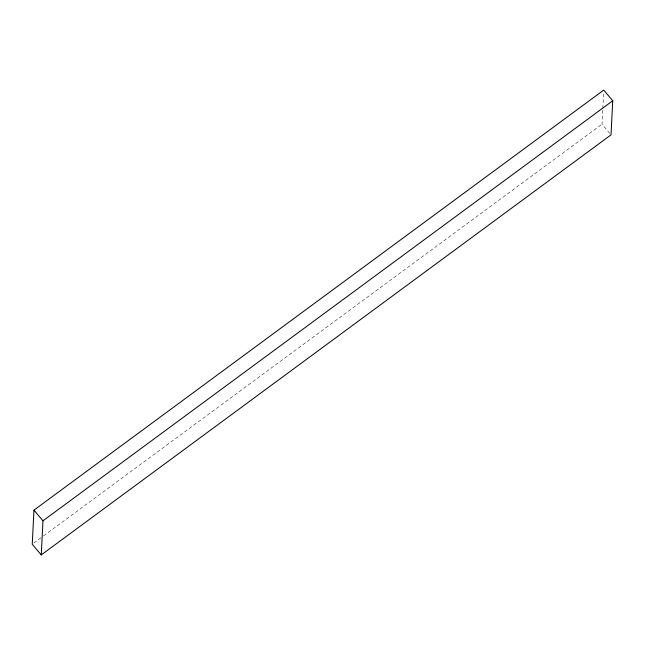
<?xml version="1.0" encoding="UTF-8"?>
<svg xmlns="http://www.w3.org/2000/svg" width="645" height="645" viewBox="0 0 645 645"><rect width="100%" height="100%" fill="white"/><g stroke="black" fill="none" stroke-linecap="round" stroke-linejoin="round"><path stroke-width="0.48" stroke-dasharray="3.23 2.42" d="M609.743 133.338L602.019 124.195L602.769 109.4M602.817 108.408L603.656 91.929M33.863 543.042L42.755 536.487M43.562 535.89L602.019 124.195"/><path stroke-width="0.97" d="M33.975 510.139L32.25 544.235L41.256 554.91L611.025 134.861L612.75 100.765L603.744 90.09L33.975 510.139L42.981 520.805L41.256 554.91M42.981 520.805L612.75 100.765"/></g></svg>
